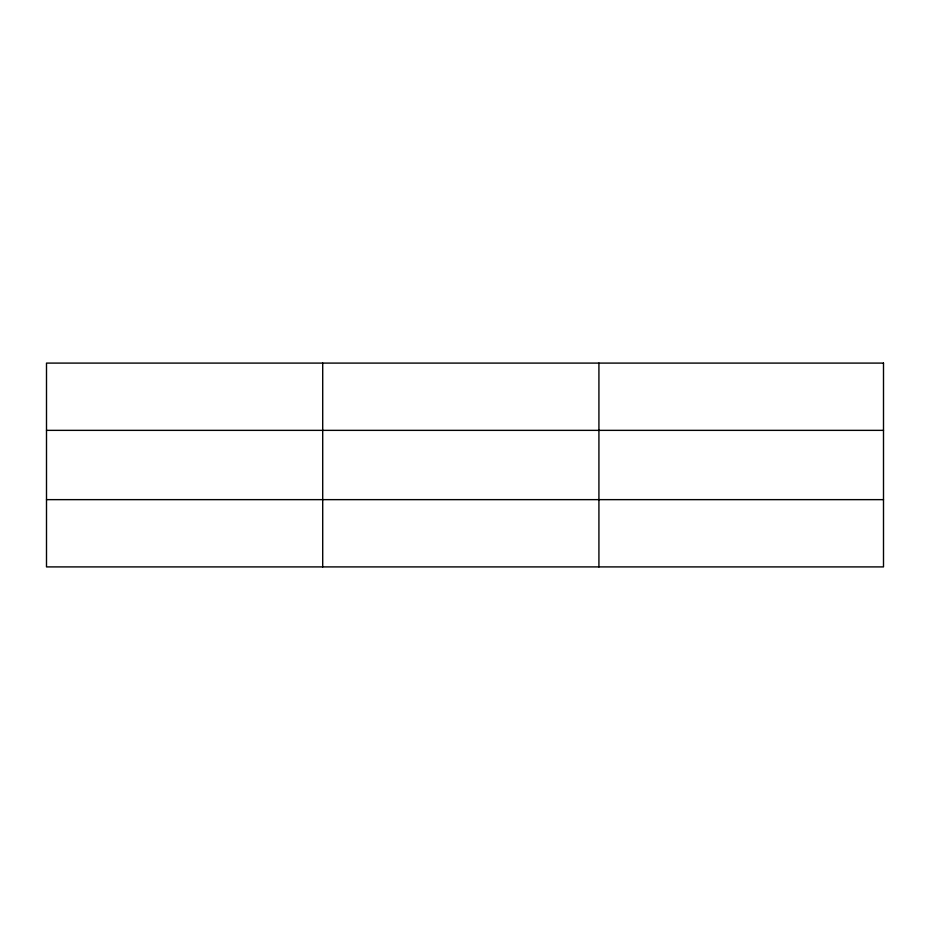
<?xml version="1.0" encoding="UTF-8"?>
<svg xmlns="http://www.w3.org/2000/svg" width="930" height="930" viewBox="0 0 930 930"><rect width="100%" height="100%" fill="white"/><g stroke="black" fill="none" stroke-linecap="round" stroke-linejoin="round"><path stroke-width="1.4" d="M322.71 363.095L322.71 566.905M598.92 363.095L598.92 566.905M46.5 430.358L883.5 430.358M46.5 499.643L883.5 499.643M883.5 363.095L883.5 566.905L46.5 566.905L46.5 363.095L883.5 363.095"/></g></svg>
